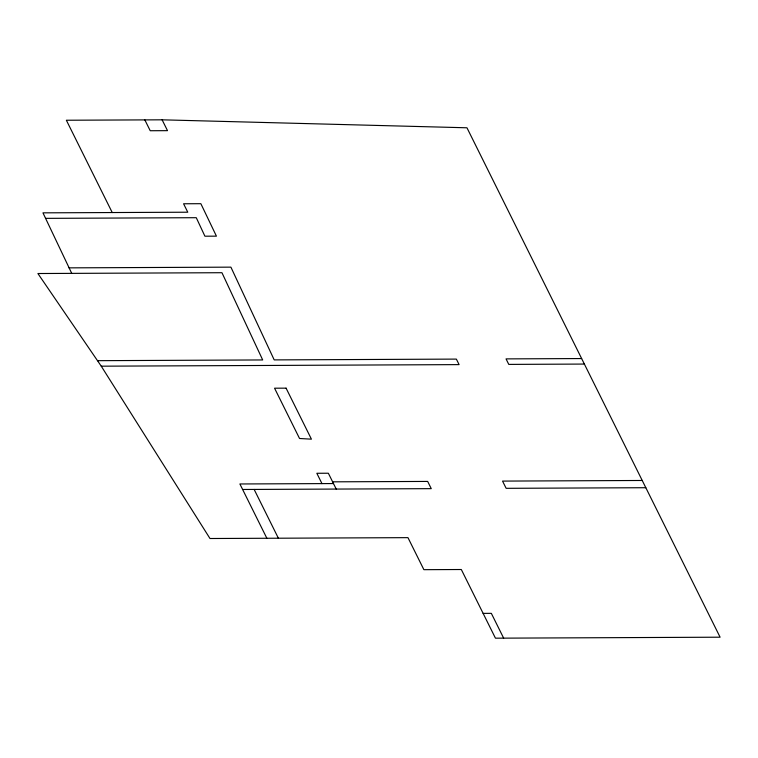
<?xml version="1.0" encoding="UTF-8"?>
<svg xmlns="http://www.w3.org/2000/svg" width="758" height="758" viewBox="0 0 758 758"><rect width="100%" height="100%" fill="white"/><g stroke="black" fill="none" stroke-linecap="round" stroke-linejoin="round"><path stroke-width="1.14" d="M97.498 360.675L262.685 359.946L221.952 272.709L37.9 273.524L101.259 366.18L209.985 538.512L407.965 537.649L423.883 569.675L461.319 569.514L495.448 638.179L720.1 637.194L466.966 127.789L162.117 119.821L66.363 120.238L112.231 212.543M45.698 218.361L196.275 217.698L204.906 236.202L216.428 236.155L200.861 203.694L183.578 203.769L187.776 212.212L42.96 212.846L71.735 273.373M68.997 267.858L230.906 267.148L274.197 359.898L456.363 359.103L459.102 364.617L101.259 366.18M581.642 358.553L506.041 358.885L508.779 364.399L584.38 364.067M332.629 481.832L427.664 481.425L431.264 488.654L242.626 489.479M642.225 480.477L502.545 481.093L506.145 488.323L645.816 487.716M333.482 483.557L239.888 483.974L266.863 538.265M483.121 613.383L491.336 613.345L503.653 638.141M162.117 119.821L167.509 130.66L150.226 130.736L144.835 119.897M336.22 489.071L328.347 473.229L316.835 473.276L321.961 483.613M254.148 489.431L278.385 538.218M286.079 388.153L274.557 388.2L299.543 438.494L311.424 439.166L286.079 388.153"/></g></svg>
